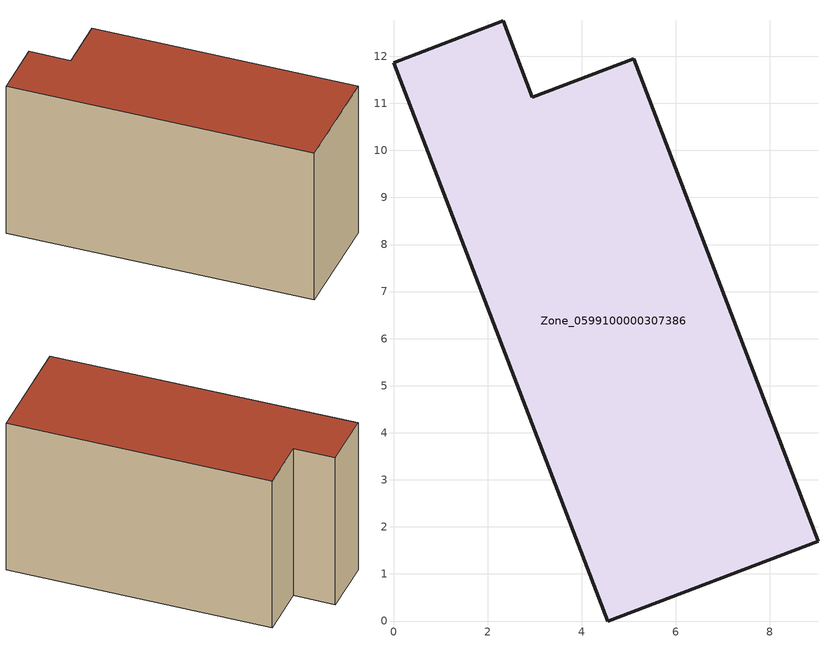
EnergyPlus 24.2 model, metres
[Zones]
Zone_0599100000307386
 floor ground (C_G): 4.55,0 0,11.86 2.33,12.75 2.95,11.13 5.11,11.95 9.02,1.7 z0
 wall outside (C_F): 2.95,11.13 2.33,12.75 0,11.86 4.55,0 9.02,1.7 5.11,11.95 2.95,11.13 z0:6.94
 roof outside (C_R): 9.02,1.7 5.11,11.95 2.95,11.13 2.33,12.75 0,11.86 4.55,0 z6.94
[BUILDING]
Pand.0599100000307386: North Axis=0; Terrain=City; Loads Convergence Tolerance Value=0.04; Temperature Convergence Tolerance Value=0.4; Solar Distribution=FullExterior; Maximum Number of Warmup Days=25; Minimum Number of Warmup Days=1
[Site:Location]
Rotterdam.The.Hague.AP_ZH_NLD Design_Conditions: Latitude=51.96; Longitude=4.45; Time Zone=1; Elevation=-4.5
[SITE:GROUNDTEMPERATURE:BUILDINGSURFACE]
18, 18, 18, 18, 18, 18, 18, 18, 18, 18, 18, 18
[MATERIAL] Thermal Absorptance=0.9; Solar Absorptance=0.7; Visible Absorptance=0.7
Name | Roughness | Thickness | Conductivity | Density | Specific Heat
G.TI.1992-2005 | MediumSmooth | 0.15 | 0.06 | 540 | 1210
F.TI.1992-2005 | Rough | 0.3 | 0.12 | 1920 | 840
R.TI.1992-2005 | MediumRough | 0.2 | 0.08 | 1500 | 1000
[CONSTRUCTION]
C_G: G.TI.1992-2005
C_F: F.TI.1992-2005
C_R: R.TI.1992-2005
[ZONE]
Zone_0599100000307386: Type=1; Multiplier=1; Ceiling Height=Autocalculate; Volume=Autocalculate; Floor Area=autocalculate; Part of Total Floor Area=Yes
[ZONEINFILTRATION:DESIGNFLOWRATE]
Infil_Zone_0599100000307386: Zone or ZoneList or Space or SpaceList=Zone_0599100000307386; Schedule=AlwaysOn; Design Flow Rate Calculation Method=Flow/Area; Flow Rate per Floor Area=0.0015; Constant Term Coefficient=1; Temperature Term Coefficient=0; Velocity Term Coefficient=0; Velocity Squared Term Coefficient=0
[HVACTEMPLATE:ZONE:IDEALLOADSAIRSYSTEM]
Zone_0599100000307386: Maximum Heating Supply Air Temperature=50; Minimum Cooling Supply Air Temperature=13; Maximum Heating Supply Air Humidity Ratio=0.0156; Minimum Cooling Supply Air Humidity Ratio=0.0077; Heating Limit=NoLimit; Cooling Limit=NoLimit; Dehumidification Control Type=ConstantSensibleHeatRatio; Cooling Sensible Heat Ratio=0.7; Dehumidification Setpoint=60; Humidification Control Type=None; Humidification Setpoint=30; Outdoor Air Method=None; Outdoor Air Flow Rate per Person=0.00944; Outdoor Air Flow Rate per Zone Floor Area=0; Outdoor Air Flow Rate per Zone=0; Demand Controlled Ventilation Type=None; Outdoor Air Economizer Type=NoEconomizer; Heat Recovery Type=None; Sensible Heat Recovery Effectiveness=0.7; Latent Heat Recovery Effectiveness=0.65
[ZONECONTROL:THERMOSTAT]
ThermostatControl_Zone_0599100000307386: Zone or ZoneList=Zone_0599100000307386; Control Type Schedule=DualSetpointControlType; Control 1=Thermostat_Zone_0599100000307386; Temperature Difference Between Cutout And Setpoint=0
[THERMOSTATSETPOINT:DUALSETPOINT]
Thermostat_Zone_0599100000307386: Heating Setpoint Temperature Schedule=HeatingSetpoint_Zone_0599100000307386; Cooling Setpoint Temperature Schedule=CoolingSetpoint_Zone_0599100000307386
[SCHEDULE:COMPACT]
HeatingSetpoint_Zone_0599100000307386: Through: 12/31, For: AllDays, Until: 24:00, 21
CoolingSetpoint_Zone_0599100000307386: Through: 12/31, For: AllDays, Until: 24:00, 24
DualSetpointControlType: Through: 12/31, For: AllDays, Until: 24:00, 4
AlwaysOn: Through: 12/31, For: AllDays, Until: 24:00, 1
